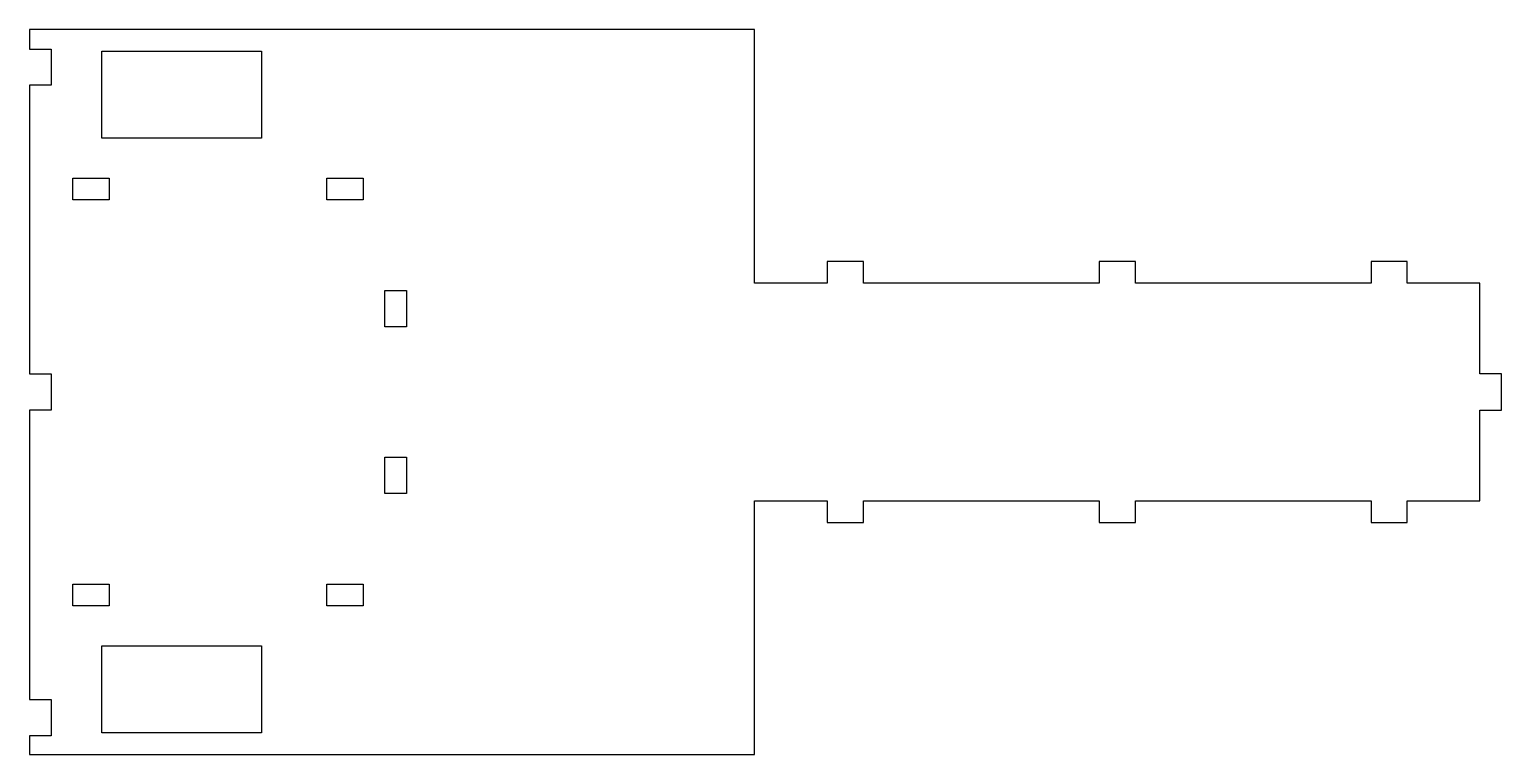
# Model space of a CAD drawing. Header units: millimetres. Extents: x -3 to 200, y -388 to -288.
import ezdxf

# ---------------------------------------------------------------- set-up
doc = ezdxf.new("R2010")
doc.units = ezdxf.units.MM

msp = doc.modelspace()

# ---------------------------------------------------------------- linework, layer by layer
for points in [[(-3, -291.04), (0, -291.04), (0, -296.04), (-3, -296.04), (-3, -335.84), (0, -335.84), (0, -340.84), (-3, -340.84), (-3, -380.76), (0, -380.76), (0, -385.76), (-3, -385.76), (-3, -388.34), (97, -388.34), (97, -353.34), (107, -353.34), (107, -356.34), (112, -356.34), (112, -353.34), (144.5, -353.34), (144.5, -356.34), (149.5, -356.34), (149.5, -353.34), (182, -353.34), (182, -356.34), (187, -356.34), (187, -353.34), (197, -353.34), (197, -340.84), (200, -340.84), (200, -335.84), (197, -335.84), (197, -323.34), (187, -323.34), (187, -320.34), (182, -320.34), (182, -323.34), (149.5, -323.34), (149.5, -320.34), (144.5, -320.34), (144.5, -323.34), (112, -323.34), (112, -320.34), (107, -320.34), (107, -323.34), (97, -323.34), (97, -288.34), (-3, -288.34)], [(7, -303.34), (7, -291.34), (29, -291.34), (29, -303.34)], [(8, -308.84), (8, -311.84), (3, -311.84), (3, -308.84)], [(43, -308.84), (43, -311.84), (38, -311.84), (38, -308.84)], [(46, -329.34), (46, -324.34), (49, -324.34), (49, -329.34)], [(49, -347.34), (49, -352.34), (46, -352.34), (46, -347.34)], [(3, -367.84), (3, -364.84), (8, -364.84), (8, -367.84)], [(38, -367.84), (38, -364.84), (43, -364.84), (43, -367.84)], [(7, -385.34), (7, -373.34), (29, -373.34), (29, -385.34)]]:
    msp.add_lwpolyline(points, close=True)

doc.saveas('drawing.dxf')
